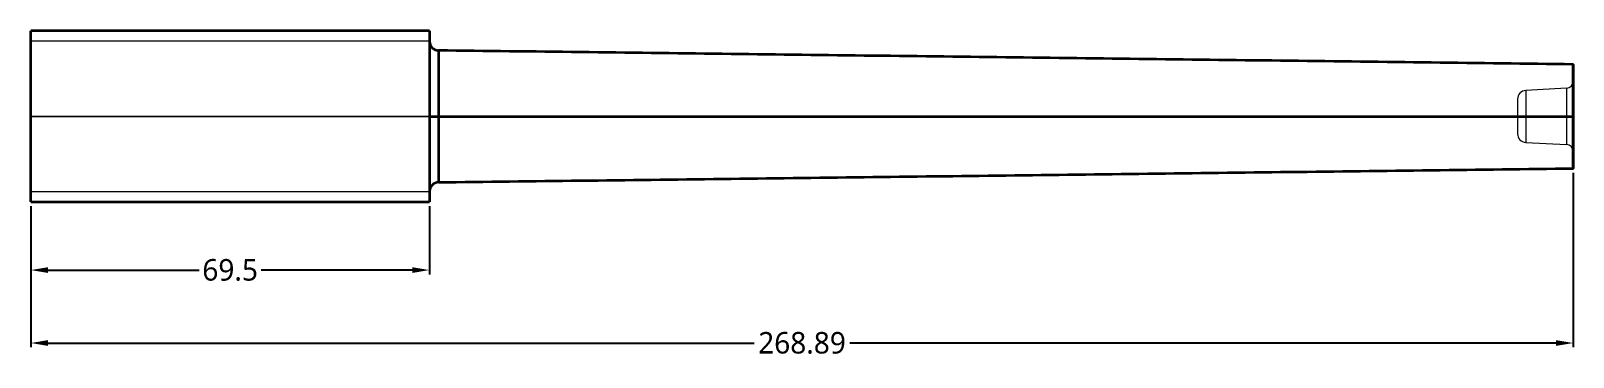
# Model space of a CAD drawing. Header units: millimetres. Extents: x 17 to 505, y 123 to 180.
# Drawn here: x 236.3 to 505.2, y 123 to 179.8 of the extents above; entities that cross this region are included whole.
import ezdxf
from ezdxf.lldxf.tags import DXFTag

# ---------------------------------------------------------------- set-up
doc = ezdxf.new("R2010")
doc.units = ezdxf.units.MM
doc.layers.add('1', color=7, linetype='Continuous', true_color=0xffffff)
doc.layers.add('3', color=7, linetype='Continuous', true_color=0xffffff)
doc.layers.add('dim', color=82, linetype='Continuous', lineweight=9)
doc.styles.add('Capful-A', font='')
doc.styles.get('Capful-A').set_extended_font_data('Microsoft YaHei')
tags = doc.linetypes.add('DASHED', pattern=[25.72, 12.86, -12.86]).pattern_tags.tags
tags[6:7] = [DXFTag(74, 4), DXFTag(75, 0), DXFTag(340, '0'), DXFTag(46, 0.0), DXFTag(50, 0.0), DXFTag(44, 0.0), DXFTag(45, 0.0)]
tags[4:5] = [DXFTag(74, 4), DXFTag(75, 0), DXFTag(340, '0'), DXFTag(46, 0.0), DXFTag(50, 0.0), DXFTag(44, 0.0), DXFTag(45, 0.0)]
doc.dimstyles.new('Capful-A-1.5', dxfattribs={"dimscale": 1.5, "dimtxt": 2.5, "dimasz": 2.5, "dimexe": 1.5, "dimexo": 1, "dimgap": 1.5, "dimtad": 0, "dimdsep": 46, "dimtxsty": 'Capful-A', "dimcen": 0, "dimclrt": 7, "dimazin": 2, "dimtfac": 1, "dimtmove": 0, "dimatfit": 3, "dimfxl": 0, "dimtolj": 1, "dimtzin": 0, "dimarcsym": 0})

# ---------------------------------------------------------------- blocks, each defined once
blk = doc.blocks.new('*D40')
at = {"layer": 'Defpoints', "color": 0, "transparency": 16777216}
for p in [(505.2, 155.86), (236.31, 150.03), (505.2, 125.44)]:
    blk.add_point(p, dxfattribs=at)
at = {"layer": 'dim', "color": 0, "lineweight": -2, "transparency": 16777216}
for p, q in [((505.2, 155.11), (505.2, 124.69)), ((236.31, 149.28), (236.31, 124.69)), ((239.31, 125.44), (362.41, 125.44)), ((502.2, 125.44), (379.1, 125.44))]:
    blk.add_line(p, q, dxfattribs=at)
at = {"layer": 'dim', "color": 0, "transparency": 16777216}
for points in [[(239.31, 125.94), (239.31, 124.94), (236.31, 125.44)], [(502.2, 125.94), (502.2, 124.94), (505.2, 125.44)]]:
    blk.add_solid(points, dxfattribs=at)
at = {"layer": 'dim', "color": 7, "transparency": 16777216, "insert": (370.76, 125.44), "char_height": 3.75, "attachment_point": 5, "style": 'Capful-A', "bg_fill": 3, "box_fill_scale": 1.1, "bg_fill_color": 256, "bg_fill_true_color": 13158600, "bg_fill_transparency": 0}
blk.add_mtext('\\A1;268.89', dxfattribs=at)
blk = doc.blocks.new('*D41')
at = {"layer": 'Defpoints', "color": 0, "transparency": 16777216}
for p in [(236.31, 150.03), (305.81, 150.03), (236.31, 138.15)]:
    blk.add_point(p, dxfattribs=at)
at = {"layer": 'dim', "color": 0, "lineweight": -2, "transparency": 16777216}
for p, q in [((236.31, 149.28), (236.31, 137.4)), ((305.81, 149.28), (305.81, 137.4)), ((239.31, 138.15), (265.68, 138.15)), ((302.81, 138.15), (276.45, 138.15))]:
    blk.add_line(p, q, dxfattribs=at)
at = {"layer": 'dim', "color": 0, "transparency": 16777216}
for points in [[(239.31, 138.65), (239.31, 137.65), (236.31, 138.15)], [(302.81, 138.65), (302.81, 137.65), (305.81, 138.15)]]:
    blk.add_solid(points, dxfattribs=at)
at = {"layer": 'dim', "color": 7, "transparency": 16777216, "insert": (271.06, 138.15), "char_height": 3.75, "attachment_point": 5, "style": 'Capful-A', "bg_fill": 3, "box_fill_scale": 1.1, "bg_fill_color": 256, "bg_fill_true_color": 13158600, "bg_fill_transparency": 0}
blk.add_mtext('\\A1;69.5', dxfattribs=at)

msp = doc.modelspace()

# ---------------------------------------------------------------- linework, layer by layer
at = {"layer": '1', "color": 8, "linetype": 'DASHED', "lineweight": 18, "ltscale": 0.6}
for p, q in [((305.813, 178.025), (236.313, 178.025)), ((305.813, 164.929), (236.313, 164.929)), ((236.313, 151.829), (305.813, 151.829))]:
    msp.add_line(p, q, dxfattribs=at)
at = {"layer": '1', "color": 8, "linetype": 'DASHED', "lineweight": 18, "ltscale": 0.06}
for p, q in [((504.062, 169.826), (496.92, 169.451)), ((496.92, 160.403), (504.062, 160.029))]:
    msp.add_line(p, q, dxfattribs=at)
at = {"layer": '1', "color": 8, "linetype": 'DASHED', "lineweight": 18, "ltscale": 0.07}
msp.add_line((496.92, 169.451), (496.92, 160.403), dxfattribs=at)
at = {"layer": '1', "color": 8, "linetype": 'DASHED', "lineweight": 18, "ltscale": 0.08}
msp.add_line((504.062, 169.826), (504.062, 160.029), dxfattribs=at)
at = {"layer": '1', "color": 7, "linetype": 'Continuous', "lineweight": 35}
for p, q in [((505.199, 171.024), (505.199, 158.83)), ((307.393, 164.929), (505.199, 164.929))]:
    msp.add_line(p, q, dxfattribs=at)
at = {"layer": '1', "color": 8, "linetype": 'DASHED', "lineweight": 18, "ltscale": 0.05}
msp.add_line((495.499, 167.953), (495.499, 161.901), dxfattribs=at)
at = {"layer": '1', "color": 8, "linetype": 'DASHED', "lineweight": 18, "ltscale": 2}
msp.add_line((307.393, 164.929), (505.199, 164.929), dxfattribs=at)
at = {"layer": '1', "color": 7, "linetype": 'Continuous', "lineweight": 35, "extrusion": (0, 1.58451e-06, 1)}
msp.add_arc((307.413, 178.011, 0), 1.6, 180, 269.37597, dxfattribs=at)
at = {"layer": '1', "color": 8, "linetype": 'DASHED', "lineweight": 18, "ltscale": 0.03}
for centre, start, end in [((496.999, 167.953), 93, 180), ((496.999, 161.901), 180, 267)]:
    msp.add_arc(centre, 1.5, start, end, dxfattribs=at)
at = {"layer": '1', "color": 8, "linetype": 'DASHED', "lineweight": 18, "ltscale": 0.02}
for centre, start, end in [((503.999, 171.024), 273, 0), ((503.999, 158.83), 0, 87)]:
    msp.add_arc(centre, 1.2, start, end, dxfattribs=at)
at = {"layer": '1', "color": 7, "linetype": 'Continuous', "lineweight": 35, "extrusion": (0, 1.60322e-06, 1)}
msp.add_arc((307.413, 151.843, 0), 1.6, 90.76431, 179.99654, dxfattribs=at)
at = {"layer": '1', "color": 8, "linetype": 'DASHED', "lineweight": 18, "ltscale": 0.02}
msp.add_ellipse((307.413, 164.929), major_axis=(1.6, 0), ratio=0.0001495, start_param=3.1415927, end_param=4.7001717, dxfattribs=at)
at = {"layer": '1', "color": 7, "linetype": 'Continuous', "lineweight": 35}
msp.add_ellipse((307.413, 164.929), major_axis=(1.6, 0), ratio=0.0001491, start_param=3.1415927, end_param=4.7001717, dxfattribs=at)
for points in [[(505.199, 173.995), (307.393, 176.412)], [(307.393, 153.443), (505.199, 155.86)]]:
    msp.add_open_spline(points, degree=1, dxfattribs=at)
for points, knots in [([(307.393, 176.412), (307.393, 176.412), (307.393, 176.411), (307.393, 176.41), (307.393, 176.41), (307.393, 176.407), (307.393, 176.399), (307.393, 176.383), (307.393, 176.341), (307.393, 176.299), (307.393, 176.187), (307.393, 176.117), (307.393, 175.949), (307.393, 175.851), (307.393, 175.626), (307.393, 175.498), (307.393, 175.319), (307.393, 175.283), (307.393, 175.226), (307.393, 175.207), (307.393, 175.168), (307.393, 175.07), (307.393, 174.966), (307.393, 174.706), (307.393, 174.518), (307.393, 174.11), (307.393, 173.89), (307.393, 173.416), (307.393, 173.161), (307.393, 172.819), (307.393, 172.75), (307.393, 172.608), (307.393, 172.394), (307.393, 172.17), (307.393, 171.711), (307.393, 171.389), (307.393, 170.879), (307.393, 170.705), (307.393, 170.347), (307.393, 170.163), (307.393, 169.927), (307.393, 169.88), (307.393, 169.785), (307.393, 169.641), (307.393, 169.497), (307.393, 169.205), (307.393, 169.008), (307.393, 168.608), (307.393, 168.203), (307.393, 167.786), (307.393, 167.364), (307.393, 167.149), (307.393, 166.823), (307.393, 166.714), (307.393, 166.549), (307.393, 166.493), (307.393, 166.382), (307.393, 166.327), (307.393, 166.049), (307.393, 165.826), (307.393, 165.379), (307.393, 165.154), (307.393, 164.929)], [0, 0, 0, 0, 0.0078121, 0.0078121, 0.0156246, 0.0156246, 0.0312496, 0.0624996, 0.0624996, 0.1249997, 0.1249997, 0.1874997, 0.1874997, 0.2499997, 0.2499997, 0.3124997, 0.3124997, 0.3281247, 0.3281247, 0.3359372, 0.3359372, 0.3437497, 0.3749998, 0.3749998, 0.4374998, 0.4374998, 0.4999998, 0.4999998, 0.5624998, 0.5624998, 0.5781248, 0.5781248, 0.5937498, 0.6249999, 0.6249999, 0.6874999, 0.6874999, 0.7187499, 0.7187499, 0.7499999, 0.7499999, 0.7578124, 0.7578124, 0.7656249, 0.7812499, 0.7812499, 0.8124999, 0.8124999, 0.8437499, 0.875, 0.875, 0.90625, 0.90625, 0.921875, 0.921875, 0.9296875, 0.9296875, 0.9375, 0.9375, 0.96875, 0.96875, 1, 1, 1, 1]), ([(505.199, 164.929), (505.199, 165.411), (505.199, 166.44), (505.199, 167.993), (505.199, 169.552), (505.199, 171.057), (505.199, 172.405), (505.199, 173.444), (505.199, 174.02), (505.199, 174.02), (505.199, 173.444), (505.199, 172.404), (505.199, 171.057), (505.199, 169.552), (505.199, 167.993), (505.199, 166.44), (505.199, 165.411), (505.199, 164.929)], [0, 0, 0, 0, 0.0480996, 0.099286, 0.1553816, 0.217931, 0.2886961, 0.3682346, 0.4553565, 0.5446906, 0.6318018, 0.7113239, 0.7820788, 0.8446195, 0.9007138, 0.9519013, 1, 1, 1, 1]), ([(307.393, 164.929), (307.393, 164.704), (307.393, 164.48), (307.393, 164.035), (307.393, 163.815), (307.393, 163.376), (307.393, 163.158), (307.393, 162.725), (307.393, 162.509), (307.393, 162.242), (307.393, 162.188), (307.393, 162.082), (307.393, 162.029), (307.393, 161.87), (307.393, 161.764), (307.393, 161.452), (307.393, 161.247), (307.393, 160.644), (307.393, 160.256), (307.393, 159.788), (307.393, 159.649), (307.393, 159.511), (307.393, 159.42), (307.393, 159.375), (307.393, 159.149), (307.393, 158.974), (307.393, 158.461), (307.393, 158.138), (307.393, 157.526), (307.393, 157.236), (307.393, 156.928), (307.393, 156.894), (307.393, 156.827), (307.393, 156.727), (307.393, 156.499), (307.393, 156.315), (307.393, 155.959), (307.393, 155.74), (307.393, 155.333), (307.393, 155.145), (307.393, 154.799), (307.393, 154.641), (307.393, 154.48), (307.393, 154.462), (307.393, 154.427), (307.393, 154.376), (307.393, 154.326), (307.393, 154.23), (307.393, 154.17), (307.393, 154.001), (307.393, 153.903), (307.393, 153.735), (307.393, 153.666), (307.393, 153.555), (307.393, 153.513), (307.393, 153.457), (307.393, 153.443), (307.393, 153.443)], [0, 0, 0, 0, 0.03126, 0.03126, 0.06252, 0.06252, 0.0937799, 0.0937799, 0.1250399, 0.1250399, 0.1328549, 0.1328549, 0.1406699, 0.1406699, 0.1562999, 0.1562999, 0.1875599, 0.1875599, 0.2500798, 0.2500798, 0.2657098, 0.2735248, 0.2735248, 0.2813398, 0.2813398, 0.3125998, 0.3125998, 0.3751198, 0.3751198, 0.4376397, 0.4376397, 0.4454547, 0.4454547, 0.4532697, 0.4688997, 0.5001597, 0.5001597, 0.5626796, 0.5626796, 0.6251996, 0.6251996, 0.6877195, 0.6877195, 0.6955345, 0.6955345, 0.7033495, 0.7189795, 0.7189795, 0.7502395, 0.7502395, 0.8127595, 0.8127595, 0.8752794, 0.8752794, 0.9377994, 0.9377994, 1, 1, 1, 1]), ([(505.199, 164.929), (505.199, 164.446), (505.199, 163.417), (505.199, 161.863), (505.199, 160.304), (505.199, 158.798), (505.199, 157.451), (505.199, 156.411), (505.199, 155.834), (505.199, 155.834), (505.199, 156.411), (505.199, 157.45), (505.199, 158.798), (505.199, 160.304), (505.199, 161.863), (505.199, 163.417), (505.199, 164.446), (505.199, 164.929)], [0, 0, 0, 0, 0.0480997, 0.0992882, 0.1553845, 0.2179257, 0.2886805, 0.3681993, 0.4553087, 0.5446391, 0.6317603, 0.7113015, 0.7820657, 0.8446142, 0.9007119, 0.9518996, 1, 1, 1, 1])]:
    msp.add_open_spline(points, degree=3, knots=knots, dxfattribs=at)
at = {"layer": '1', "color": 8, "linetype": 'DASHED', "lineweight": 18, "ltscale": 0.01}
for points, knots in [([(307.393, 172.871), (307.393, 172.879), (307.393, 172.886), (307.393, 172.928), (307.393, 172.962), (307.393, 173.029), (307.393, 173.129), (307.393, 173.335), (307.393, 173.5), (307.393, 173.6)], [0, 0, 0, 0, 0.0286018, 0.0286018, 0.1610171, 0.1610171, 0.2934324, 0.5582629, 1, 1, 1, 1]), ([(307.393, 164.929), (307.393, 165.154), (307.393, 165.378), (307.393, 165.648), (307.393, 165.697), (307.393, 165.745)], [0, 0, 0, 0, 0.8210179, 0.8210179, 1, 1, 1, 1]), ([(307.393, 164.11), (307.393, 164.159), (307.393, 164.207), (307.393, 164.479), (307.393, 164.704), (307.393, 164.929)], [0, 0, 0, 0, 0.1776318, 0.1776318, 1, 1, 1, 1]), ([(307.393, 159.689), (307.393, 159.753), (307.393, 159.818), (307.393, 159.93), (307.393, 159.977), (307.393, 160.072), (307.393, 160.202), (307.393, 160.334), (307.393, 160.418)], [0, 0, 0, 0, 0.2695924, 0.2695924, 0.4655171, 0.4655171, 0.6614418, 1, 1, 1, 1])]:
    msp.add_open_spline(points, degree=3, knots=knots, dxfattribs=at)
at = {"layer": '1', "color": 8, "linetype": 'DASHED', "lineweight": 18, "ltscale": 0.02}
msp.add_open_spline([(307.393, 162.34), (307.393, 162.532), (307.393, 162.728), (307.393, 163.034), (307.393, 163.144), (307.393, 163.309), (307.393, 163.364), (307.393, 163.475), (307.393, 163.531), (307.393, 163.64), (307.393, 163.693), (307.393, 163.746)], degree=3, knots=[0, 0, 0, 0, 0.4232554, 0.4232554, 0.6558135, 0.6558135, 0.7720926, 0.7720926, 0.8883716, 0.8883716, 1, 1, 1, 1], dxfattribs=at)
at = {"layer": '3', "color": 7, "linetype": 'Continuous', "lineweight": 35}
for p, q in [((305.813, 179.829), (236.313, 179.829)), ((236.313, 150.029), (236.313, 179.829)), ((305.813, 179.829), (305.813, 150.029)), ((236.313, 150.029), (305.813, 150.029))]:
    msp.add_line(p, q, dxfattribs=at)
at = {"layer": '3', "color": 8, "linetype": 'DASHED', "lineweight": 18, "ltscale": 0.6}
for p, q in [((305.813, 178.025), (236.313, 178.025)), ((236.313, 164.929), (305.813, 164.929)), ((236.313, 151.829), (305.813, 151.829))]:
    msp.add_line(p, q, dxfattribs=at)

# ---------------------------------------------------------------- next in the draw order: dimensions: what is measured, and where the dimension line sits
at = {"layer": 'dim'}
dim = msp.add_linear_dim(base=(505.199, 125.438), p1=(236.313, 150.029), p2=(505.199, 155.86), dimstyle='Capful-A-1.5', override={"dimasz": 2, "dimexe": 0.49975, "dimexo": 0.49975, "dimgap": 0.49975}, dxfattribs=at)
dim.commit()
dim.dimension.update_dxf_attribs({"geometry": '*D40', "text_midpoint": (370.756, 125.438)})

# ---------------------------------------------------------------- next in the draw order: dimensions: what is measured, and where the dimension line sits
dim = msp.add_linear_dim(base=(236.313, 138.152), p1=(305.813, 150.029), p2=(236.313, 150.029), dimstyle='Capful-A-1.5', override={"dimasz": 2, "dimexe": 0.49975, "dimexo": 0.49975, "dimgap": 0.49975}, dxfattribs=at)
dim.commit()
dim.dimension.update_dxf_attribs({"geometry": '*D41', "text_midpoint": (271.063, 138.152)})

doc.saveas('drawing.dxf')
